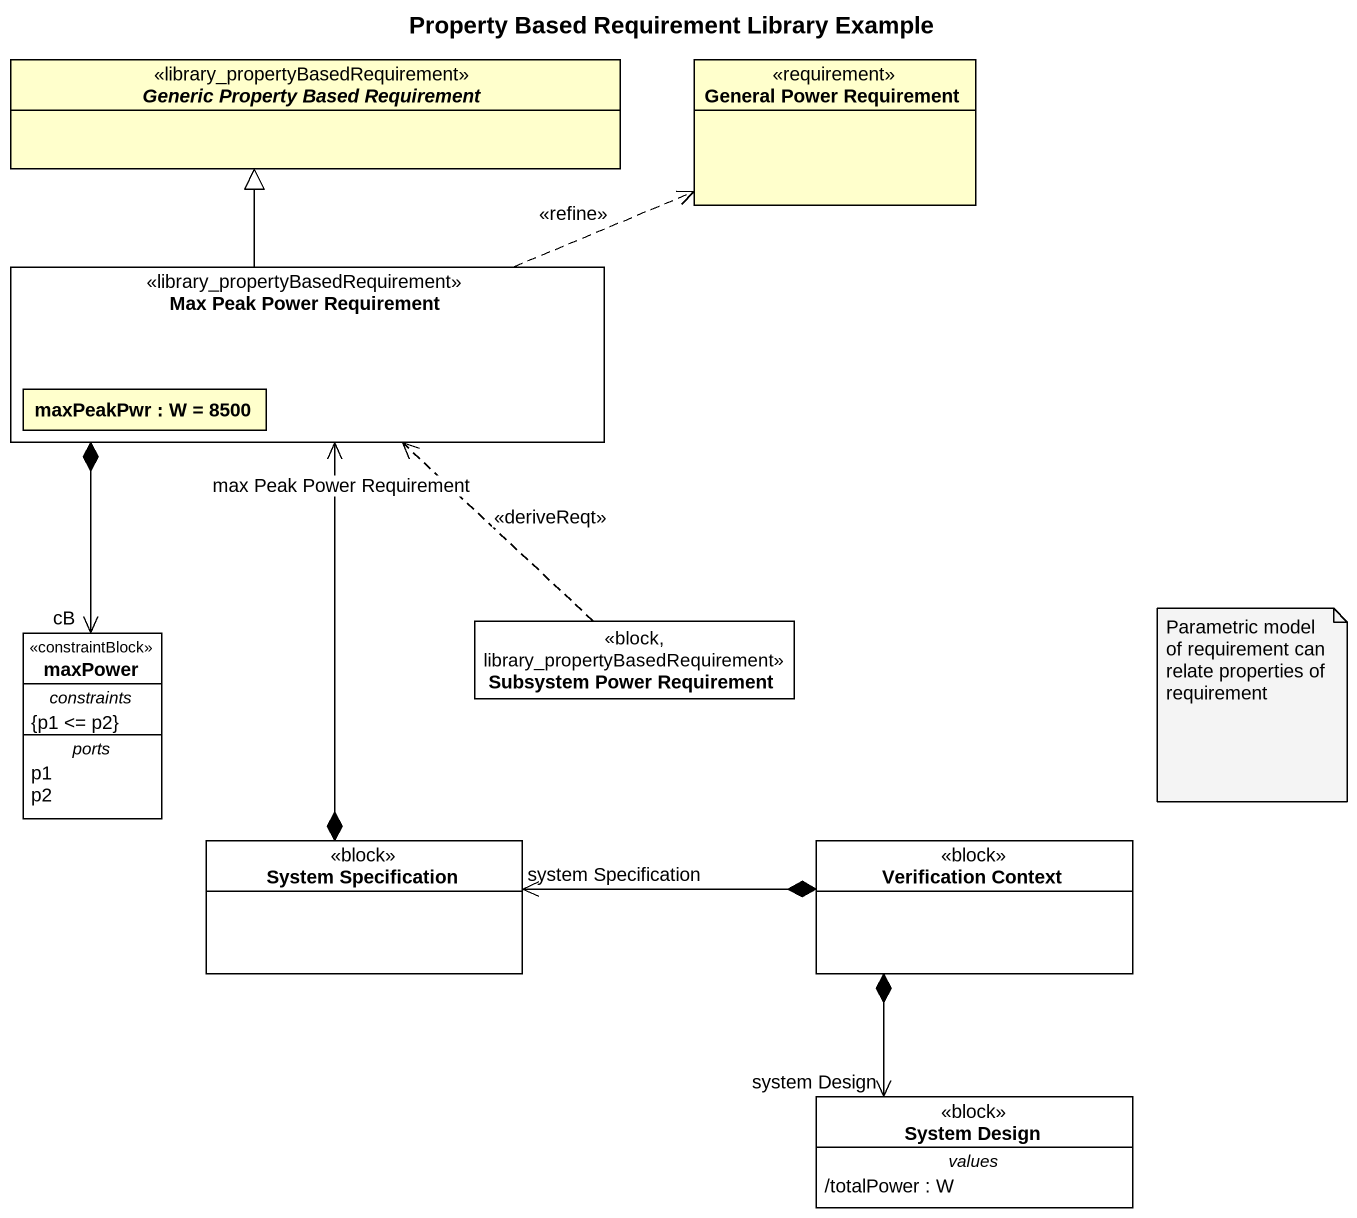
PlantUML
@startuml
title Property Based Requirement Library Example
allowmixing
hide circle
hide empty members
class "Generic Property Based Requirement" as Generic_Property_Based <<library_propertyBasedRequirement>>
class "General Power Requirement" as General_Power_Requirement <<requirement>>
rectangle "Max Peak Power Requirement" as Max_Peak_Power_Requirement <<library_propertyBasedRequirement>> {
  rectangle "maxPeakPwr : W = 8500" as maxPeakPwr
}
class maxPower <<constraintBlock>> #FFFFFF {
  -- constraints --
  {p1 <= p2}
  -- ports --
  p1
  p2
}
class "Subsystem Power Requirement" as Subsystem_Power_Requirement <<block, library_propertyBasedRequirement>> #FFFFFF
class "System Specification" as System_Specification <<block>> #FFFFFF
class "Verification Context" as Verification_Context <<block>> #FFFFFF
class "System Design" as System_Design <<block>> #FFFFFF {
  -- values --
  /totalPower : W
}
Max_Peak_Power_Requirement -up-|> Generic_Property_Based
Max_Peak_Power_Requirement .right.> General_Power_Requirement : <<refine>>
Max_Peak_Power_Requirement *--> "cB" maxPower
Subsystem_Power_Requirement .up.> Max_Peak_Power_Requirement : <<deriveReqt>>
System_Specification *-up-> "max Peak Power Requirement" Max_Peak_Power_Requirement
Verification_Context *-left-> "system Specification" System_Specification
Verification_Context *--> "system Design" System_Design
note as N1
  Parametric model of requirement can relate properties of requirement
end note
@enduml
